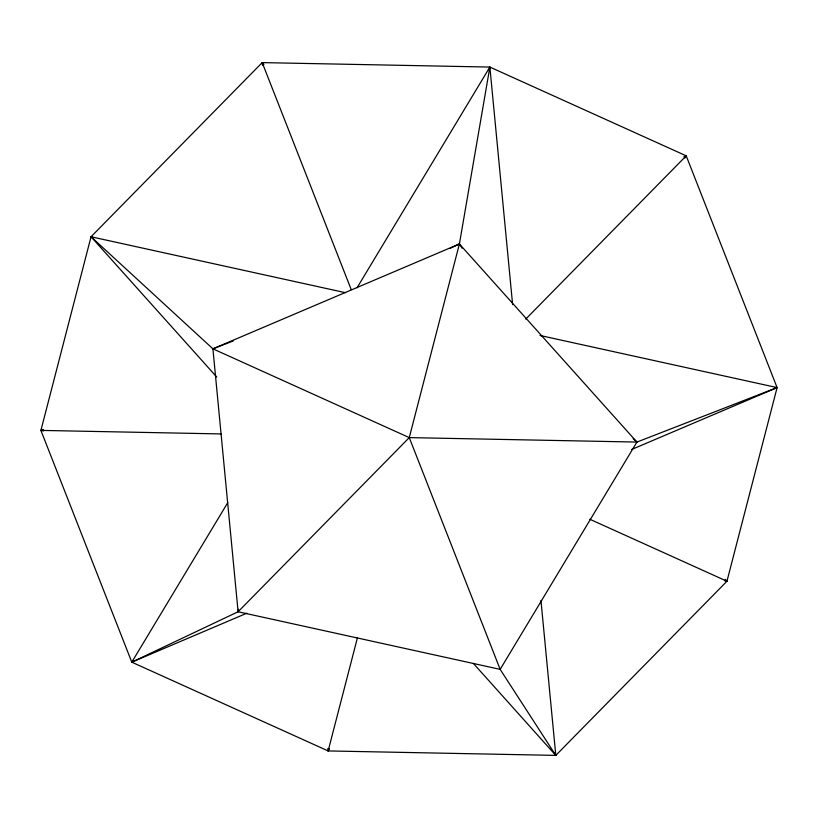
<?xml version="1.0" encoding="UTF-8"?>
<svg xmlns="http://www.w3.org/2000/svg" width="818" height="818" viewBox="0 0 818 818"><rect width="100%" height="100%" fill="white"/><g stroke="black" fill="none" stroke-linecap="round" stroke-linejoin="round"><path stroke-width="1.23" d="M227.793 502.61L131.79 662.171L328.13 750.934L555.8 755.392L726.957 581.24L777.1 387.599L686.21 155.829L489.87 67.066L262.2 62.608L91.043 236.76L40.9 430.401L131.79 662.171L238.099 611.762L238.529 609.246M489.225 69.53L489.87 67.066L512.62 304.582M327.895 748.398L328.13 750.934L357.517 637.467M540.954 600.432L555.8 755.392L500.156 669.369L238.099 611.762L409.266 437.61L459.409 243.958L489.87 67.066L357.037 287.813M328.13 750.934L329.45 748.756M684.901 158.017L686.21 155.829L683.868 156.831M540.003 335.472L777.1 387.599L636.925 442.068L500.156 669.369L409.266 437.61L212.915 348.836L91.043 236.76L345.605 292.721M133.569 660.351L131.79 662.171L246.811 613.224M525.749 319.092L686.21 155.829M450.258 248.294L459.409 243.958L636.925 442.068L409.266 437.61M238.099 611.762L212.915 348.836L459.409 243.958L462.15 248.212M43.395 430.953L40.9 430.401L43.252 429.409M631.557 449.522L777.1 387.599L774.554 387.548M212.915 348.836L233.11 340.994M40.9 430.401L221.504 433.939M724.462 580.698L726.957 581.24L725.259 579.349M93.364 237.803L91.043 236.76L216.75 377.037M589.87 519.266L726.957 581.24M633.173 438.612L636.925 442.068M262.445 65.143L262.2 62.608L263.907 64.499M473.407 663.449L555.8 755.392L554.86 753.02M262.2 62.608L351.229 289.613"/></g></svg>
